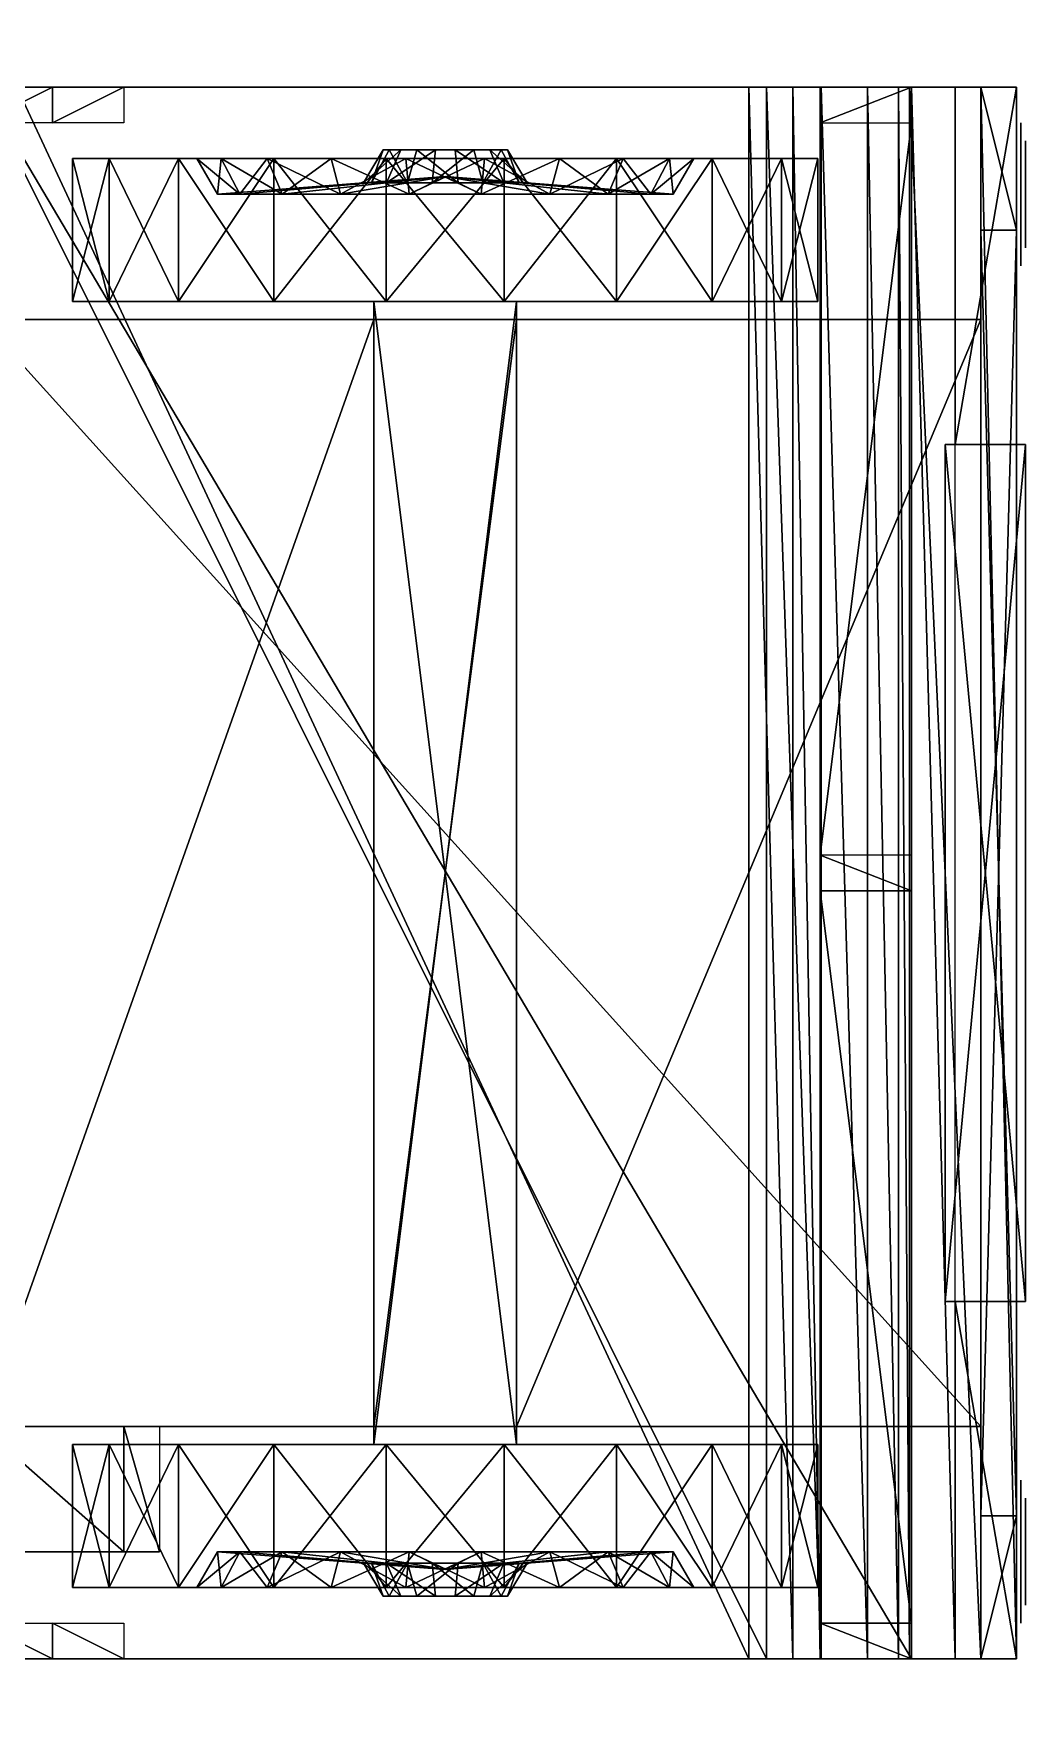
# Model space of a CAD drawing. Extents: x -18.5 to 18.5, y -4 to 4.
# Drawn here: x 13.89 to 18.52, y -3.92 to 3.92 of the extents above; entities that cross this region are included whole.
import ezdxf

# ---------------------------------------------------------------- set-up
doc = ezdxf.new("R2010")
doc.units = 0
doc.header["$MEASUREMENT"] = 0
for name, color, linetype in [('T1-BLACK', 8, 'CONTINUOUS'), ('T1-BODY', 7, 'CONTINUOUS'), ('T1-GLASS', 8, 'CONTINUOUS'), ('T1-HUB', 15, 'CONTINUOUS'), ('T1-LITE', 15, 'CONTINUOUS'), ('T1-ROOF', 7, 'CONTINUOUS'), ('T1-SILV', 15, 'CONTINUOUS'), ('T1-TIRE', 8, 'CONTINUOUS')]:
    doc.layers.add(name, color=color, linetype=linetype)

msp = doc.modelspace()

# ---------------------------------------------------------------- meshes
at = {"layer": 'T1-BLACK'}
mesh = msp.add_polyface(dxfattribs=at)
corners = [(18.5208, -0.0833, 3.3333), (18.5208, -0.0833, 6.1667), (18.5208, -1.8333, 6.1667), (13.6458, 3.6667, 4), (17.3125, 3.6667, 4), (17.3125, -3.6667, 4), (17.5676, 3.6667, 3.9492), (17.5676, -3.6667, 3.9492), (17.7839, 3.6667, 3.8047), (17.7839, -3.6667, 3.8047), (17.9284, 3.6667, 3.5885), (17.9284, -3.6667, 3.5885), (17.9792, 3.6667, 3.3333), (17.9792, -3.6667, 3.3333), (17.9792, 3.6667, 2.5), (17.9792, -3.6667, 2.5), (18.3125, 3.6667, 2.5), (18.3125, -3.6667, 2.5), (16.1458, -2.6667, 2.3333), (16.1458, 2.6667, 2.3333), (15.4792, 2.6667, 2.3333), (16.1458, -2.6667, 1.5), (16.1458, 2.6667, 1.5), (15.4792, -2.6667, 1.5), (15.4792, 2.6667, 1.5), (15.4792, -2.6667, 2.3333), (13.6458, -1.5, 2), (13.6458, 1.5, 2), (13.6458, 1.5, 3.6667), (13.6458, -1.5, 3.6667), (9.9792, -1.5, 2), (12.4792, 2.8333, 2), (12.4792, 2.8333, 2.6667), (12.4792, -2.8333, 2.6667), (18.5208, 1.8333, 6.1667), (18.5208, 0.0833, 6.1667), (18.5208, 0.0833, 3.3333), (18.5208, 1.8333, 3.3333), (12.5625, 2.8333, 1.8333), (12.4792, 2.8333, 2.8333), (12.4792, 2.3333, 2.6994), (12.4792, 1.9673, 2.3333), (12.4792, 1.8333, 1.8333), (12.4792, 1.9673, 1.3333), (12.4792, 2.3333, 0.9673), (12.4792, 2.8333, 0.8333), (12.4792, 3.3333, 0.9673), (12.4792, 3.6993, 1.3333), (12.4792, 3.8333, 1.8333), (12.4792, 3.6993, 2.3333), (12.4792, 3.3333, 2.6994), (11.9792, 2.8333, 1.8333), (11.9792, 2.8333, 2.9167), (11.9792, 2.2917, 2.7715), (11.9792, 1.8952, 2.375), (11.9792, 1.75, 1.8333), (11.9792, 1.8952, 1.2917), (11.9792, 2.2917, 0.8951), (11.9792, 2.8333, 0.75), (11.9792, 3.375, 0.8951), (11.9792, 3.7715, 1.2917), (11.9792, 3.9167, 1.8333), (11.9792, 3.7715, 2.375), (11.9792, 3.375, 2.7715), (18.3125, -2.5833, 4), (18.3125, 2.5833, 4), (13.6458, 2.5833, 4), (16.1458, -2.5833, 1.6667), (16.1458, 2.5833, 1.6667), (18.3125, 2.5833, 1.6667), (15.4792, -2.5833, 2), (15.4792, 2.5833, 2), (13.6458, -2.5833, 2), (13.6458, 2.5833, 2), (13.6458, -2.5833, 4), (17.9886, -3.6667, 7.0833), (17.9886, 3.6667, 7.0833), (13.6458, 3.6667, 7.0833)]
mesh.append_faces([[corners[k] for k in face] for face in [(66, 71, 73)]], dxfattribs={"vtx0": -1})
mesh.append_faces([[corners[k] for k in face] for face in [(73, 72, 74)]], dxfattribs={"vtx0": -1, "vtx1": -1, "vtx2": -1})
mesh.append_faces([[corners[k] for k in face] for face in [(66, 69, 68), (66, 68, 71)]], dxfattribs={"vtx0": -1, "vtx2": -1})
mesh.append_faces([[corners[k] for k in face] for face in [(64, 65, 66), (67, 68, 69), (70, 71, 68), (72, 73, 71), (74, 66, 73)]], dxfattribs={"vtx1": -1, "vtx2": -1})
mesh.append_faces([[corners[k] for k in face] for face in [(0, 1, 2), (3, 4, 5), (4, 6, 7), (6, 8, 9), (8, 10, 11), (10, 12, 13), (12, 14, 15), (14, 16, 17), (18, 19, 20), (21, 22, 19), (23, 24, 22), (25, 20, 24), (26, 27, 28), (28, 29, 26), (27, 26, 30), (31, 32, 33), (34, 35, 36), (36, 37, 34), (38, 39, 40), (38, 40, 41), (38, 41, 42), (38, 42, 43), (38, 43, 44), (38, 44, 45), (38, 45, 46), (38, 46, 47), (38, 47, 48), (38, 48, 49), (38, 49, 50), (38, 50, 39), (51, 52, 53), (51, 53, 54), (51, 54, 55), (51, 55, 56), (51, 56, 57), (51, 57, 58), (51, 58, 59), (51, 59, 60), (51, 60, 61), (51, 61, 62), (51, 62, 63), (51, 63, 52), (66, 65, 69), (75, 76, 77)]], dxfattribs={"vtx2": -1})
mesh = msp.add_polyface(dxfattribs=at)
corners = [(18.5208, -1.8333, 6.1667), (18.5208, -1.8333, 3.3333), (18.5208, -0.0833, 3.3333), (17.3125, -3.6667, 4), (13.6458, -3.6667, 4), (13.6458, 3.6667, 4), (17.5676, -3.6667, 3.9492), (17.3125, 3.6667, 4), (17.7839, -3.6667, 3.8047), (17.5676, 3.6667, 3.9492), (17.9284, -3.6667, 3.5885), (17.7839, 3.6667, 3.8047), (17.9792, -3.6667, 3.3333), (17.9284, 3.6667, 3.5885), (17.9792, -3.6667, 2.5), (17.9792, 3.6667, 3.3333), (18.3125, -3.6667, 2.5), (17.9792, 3.6667, 2.5), (15.4792, 2.6667, 2.3333), (15.4792, -2.6667, 2.3333), (16.1458, -2.6667, 2.3333), (16.1458, 2.6667, 2.3333), (16.1458, -2.6667, 1.5), (16.1458, 2.6667, 1.5), (15.4792, -2.6667, 1.5), (15.4792, 2.6667, 1.5), (12.4792, -2.3333, 2.6994), (12.4792, -2.8333, 2.8333), (12.5625, -2.8333, 1.8333), (12.4792, -1.9673, 2.3333), (12.4792, -1.8333, 1.8333), (12.4792, -1.9673, 1.3333), (12.4792, -2.3333, 0.9673), (12.4792, -2.8333, 0.8333), (12.4792, -3.3333, 0.9673), (12.4792, -3.6994, 1.3333), (12.4792, -3.8333, 1.8333), (12.4792, -3.6994, 2.3333), (12.4792, -3.3333, 2.6994), (11.9792, -1.8952, 2.375), (11.9792, -2.2917, 2.7715), (11.9792, -2.8333, 1.8333), (11.9792, -1.75, 1.8333), (11.9792, -1.8952, 1.2917), (11.9792, -2.2917, 0.8951), (11.9792, -2.8333, 0.75), (11.9792, -3.375, 0.8951), (11.9792, -3.7715, 1.2917), (11.9792, -3.9167, 1.8333), (11.9792, -3.7715, 2.375), (11.9792, -3.375, 2.7715), (11.9792, -2.8333, 2.9167), (12.4792, -2.8333, 2.6667), (12.4792, -2.8333, 2), (12.4792, 2.8333, 2), (13.6458, -2.5833, 4), (13.6458, -2.5833, 3.8333), (13.6458, -3.1667, 3.8333), (13.6458, -3.1667, 4), (14.3125, -2.5833, 3.8333), (14.3125, -3.1667, 3.8333), (14.4792, -2.5833, 4), (14.4792, -3.1667, 4), (13.6458, 2.5833, 4), (18.3125, -2.5833, 4), (18.3125, 2.5833, 1.6667), (18.3125, -2.5833, 1.6667), (16.1458, -2.5833, 1.6667), (16.1458, 2.5833, 1.6667), (15.4792, -2.5833, 2), (15.4792, 2.5833, 2), (13.6458, -2.5833, 2), (13.6458, 3.6667, 7.0833), (13.6458, -3.6667, 7.0833), (17.9886, -3.6667, 7.0833)]
mesh.append_faces([[corners[k] for k in face] for face in [(63, 55, 64), (65, 66, 67), (68, 67, 69), (70, 69, 71)]], dxfattribs={"vtx0": -1, "vtx1": -1, "vtx2": -1})
mesh.append_faces([[corners[k] for k in face] for face in [(71, 69, 55)]], dxfattribs={"vtx1": -1})
mesh.append_faces([[corners[k] for k in face] for face in [(67, 66, 55), (69, 67, 55)]], dxfattribs={"vtx1": -1, "vtx2": -1})
mesh.append_faces([[corners[k] for k in face] for face in [(0, 1, 2), (3, 4, 5), (6, 3, 7), (8, 6, 9), (10, 8, 11), (12, 10, 13), (14, 12, 15), (16, 14, 17), (18, 19, 20), (21, 20, 22), (23, 22, 24), (25, 24, 19), (26, 27, 28), (29, 26, 28), (30, 29, 28), (31, 30, 28), (32, 31, 28), (33, 32, 28), (34, 33, 28), (35, 34, 28), (36, 35, 28), (37, 36, 28), (38, 37, 28), (27, 38, 28), (39, 40, 41), (42, 39, 41), (43, 42, 41), (44, 43, 41), (45, 44, 41), (46, 45, 41), (47, 46, 41), (48, 47, 41), (49, 48, 41), (50, 49, 41), (51, 50, 41), (52, 53, 54), (55, 56, 57), (57, 58, 55), (56, 59, 60), (60, 57, 56), (59, 61, 62), (62, 60, 59), (58, 57, 60), (60, 62, 58), (66, 64, 55), (72, 73, 74)]], dxfattribs={"vtx2": -1})
at = {"layer": 'T1-BODY'}
mesh = msp.add_polyface(dxfattribs=at)
corners = [(13.6458, 3.6667, 4), (13.6458, -3.6667, 4), (17.9886, 3.6667, 7.0833), (18.193, 3.6667, 6.25), (18.193, -3.6667, 6.25), (17.9886, -3.6667, 7.0833), (18.193, -2, 6.25), (18.4792, -2, 5.0833), (18.4792, -3.6667, 5.0833), (18.4792, -2, 3.1667), (18.4792, -3.6667, 3.1667), (18.4792, 3.6667, 3.1667), (18.4792, 3.6667, 2.5), (18.4792, -3.6667, 2.5), (13.6458, -3.5, 4), (13.6458, -3.5, 2.8333), (13.6458, -3.6667, 2.8333), (13.9792, -3.5, 2.8333), (13.9792, -3.6667, 2.8333), (14.3125, -3.5, 4), (14.3125, -3.6667, 4), (13.6458, -3.6667, 7.0833), (13.6458, -3.6667, 5.0833), (18.4792, -3.6667, 4), (17.3125, -3.6667, 4), (17.5676, -3.6667, 3.9493), (17.7839, -3.6667, 3.8047), (17.9284, -3.6667, 3.5885), (17.9792, -3.6667, 3.3333), (17.9792, -3.6667, 2.5), (18.193, 2, 6.25), (18.4792, 2, 5.0833), (18.4792, 3.6667, 5.0833), (18.4792, 2, 3.1667), (13.6458, 3.5, 4), (13.6458, 3.5, 2.8333), (13.6458, 3.6667, 2.8333), (13.9792, 3.5, 2.8333), (13.9792, 3.6667, 2.8333), (14.3125, 3.5, 4), (14.3125, 3.6667, 4), (13.6458, 3.6667, 7.0833), (13.6458, 3.6667, 5.0833), (18.4792, 3.6667, 4), (17.3125, 3.6667, 4), (17.5676, 3.6667, 3.9493), (17.7839, 3.6667, 3.8047), (17.9284, 3.6667, 3.5885), (17.9792, 3.6667, 3.3333), (17.9792, 3.6667, 2.5), (18.3125, -3.6667, 2.5), (18.3125, 3.6667, 2.5)]
mesh.append_faces([[corners[k] for k in face] for face in [(25, 23, 24), (26, 23, 25), (27, 23, 26), (28, 23, 27), (44, 43, 45), (45, 43, 46), (46, 43, 47), (47, 43, 48)]])
mesh.append_faces([[corners[k] for k in face] for face in [(4, 3, 2), (2, 5, 4), (8, 7, 6), (6, 4, 8), (10, 9, 7), (7, 8, 10), (13, 12, 11), (11, 10, 13), (14, 15, 16), (16, 1, 14), (15, 17, 18), (18, 16, 15), (17, 19, 20), (20, 18, 17), (8, 5, 21), (21, 22, 8), (23, 8, 22), (22, 1, 23), (18, 20, 1), (1, 16, 18), (13, 23, 28), (28, 29, 13), (30, 31, 32), (32, 3, 30), (31, 33, 11), (11, 32, 31), (36, 35, 34), (34, 0, 36), (38, 37, 35), (35, 36, 38), (40, 39, 37), (37, 38, 40), (41, 2, 32), (32, 42, 41), (42, 32, 43), (43, 0, 42), (0, 40, 38), (38, 36, 0), (48, 43, 12), (12, 49, 48), (13, 50, 51), (51, 12, 13)]], dxfattribs={"vtx2": -1})
at = {"layer": 'T1-GLASS'}
mesh = msp.add_polyface(dxfattribs=at)
corners = [(17.5625, -0.0833, 8.8333), (17.9886, -0.0833, 7.0833), (17.9886, -3.5, 7.0833), (17.5625, -3.5, 8.8333), (14.9792, -3.6667, 8.8333), (17.0445, -3.6667, 8.8333), (17.4738, -3.6667, 7.0833), (14.9792, -3.6667, 7.0833), (17.5625, 0.0833, 8.8333), (17.9886, 0.0833, 7.0833), (17.9886, 3.5, 7.0833), (17.5625, 3.5, 8.8333), (14.9792, 3.6667, 8.8333), (17.0445, 3.6667, 8.8333), (17.4738, 3.6667, 7.0833), (14.9792, 3.6667, 7.0833)]
mesh.append_faces([[corners[k] for k in face] for face in [(2, 1, 0), (0, 3, 2), (6, 5, 4), (4, 7, 6), (10, 9, 8), (8, 11, 10), (14, 13, 12), (12, 15, 14)]], dxfattribs={"vtx2": -1})
at = {"layer": 'T1-HUB'}
mesh = msp.add_polyface(dxfattribs=at)
corners = [(15.644, 3.1667, 2.8042), (15.3236, 3.1667, 2.7001), (15.2792, 3.3333, 2.7873), (15.6287, 3.3333, 2.9008), (15.0511, 3.1667, 2.5021), (14.9819, 3.3333, 2.5713), (14.8532, 3.1667, 2.2296), (14.766, 3.3333, 2.274), (14.7491, 3.1667, 1.9093), (14.6524, 3.3333, 1.9246), (14.7491, 3.1667, 1.5724), (14.6524, 3.3333, 1.5571), (14.8532, 3.1667, 1.2521), (14.766, 3.3333, 1.2076), (15.0511, 3.1667, 0.9796), (14.9819, 3.3333, 0.9104), (15.3236, 3.1667, 0.7816), (15.2792, 3.3333, 0.6944), (15.644, 3.1667, 0.6775), (15.6287, 3.3333, 0.5808), (15.9961, 3.3333, 0.5808), (15.9808, 3.1667, 2.8042), (15.8124, 3.25, 1.7408), (15.9808, 3.1667, 0.6775), (15.7665, 3.375, 2.0308), (15.6048, 3.375, 1.9485), (15.5388, 3.2201, 2.0144), (15.7519, 3.2201, 2.123), (15.5224, 3.375, 1.7868), (15.4303, 3.2201, 1.8014), (15.5508, 3.375, 1.6075), (15.4677, 3.2201, 1.5652), (15.6791, 3.375, 1.4792), (15.6368, 3.2201, 1.3961), (15.8583, 3.375, 1.4508), (15.8729, 3.2201, 1.3587), (15.8124, 3.375, 1.7408)]
mesh.append_faces([[corners[k] for k in face] for face in [(4, 1, 22), (6, 4, 22), (8, 6, 22), (10, 8, 22), (12, 10, 22), (14, 12, 22), (16, 14, 22), (18, 16, 22), (23, 18, 22), (28, 25, 36), (30, 28, 36), (32, 30, 36), (34, 32, 36)]], dxfattribs={"vtx0": -1, "vtx1": -1, "vtx2": -1})
mesh.append_faces([[corners[k] for k in face] for face in [(1, 0, 22), (25, 24, 36)]], dxfattribs={"vtx0": -1, "vtx2": -1})
mesh.append_faces([[corners[k] for k in face] for face in [(5, 2, 1), (7, 5, 4), (9, 7, 6), (11, 9, 8), (13, 11, 10), (15, 13, 12), (17, 15, 14), (19, 17, 16), (20, 19, 18), (29, 26, 25), (31, 29, 28), (33, 31, 30), (35, 33, 32)]], dxfattribs={"vtx1": -1, "vtx2": -1})
mesh.append_faces([[corners[k] for k in face] for face in [(0, 1, 2), (2, 3, 0), (1, 4, 5), (4, 6, 7), (6, 8, 9), (8, 10, 11), (10, 12, 13), (12, 14, 15), (14, 16, 17), (16, 18, 19), (21, 0, 3), (24, 25, 26), (26, 27, 24), (25, 28, 29), (28, 30, 31), (30, 32, 33), (32, 34, 35)]], dxfattribs={"vtx2": -1})
mesh = msp.add_polyface(dxfattribs=at)
corners = [(15.644, 3.1667, 0.6775), (15.9808, 3.1667, 0.6775), (15.9961, 3.3333, 0.5808), (16.3012, 3.1667, 0.7816), (16.3456, 3.3333, 0.6944), (16.5737, 3.1667, 0.9796), (16.6429, 3.3333, 0.9104), (16.7716, 3.1667, 1.2521), (16.8588, 3.3333, 1.2076), (16.8757, 3.1667, 1.5724), (16.9724, 3.3333, 1.5571), (16.8757, 3.1667, 1.9093), (16.9724, 3.3333, 1.9246), (16.7716, 3.1667, 2.2296), (16.8588, 3.3333, 2.274), (16.5736, 3.1667, 2.5021), (16.6428, 3.3333, 2.5713), (16.3012, 3.1667, 2.7001), (16.3456, 3.3333, 2.7873), (15.9808, 3.1667, 2.8042), (15.9961, 3.3333, 2.9008), (15.6287, 3.3333, 2.9008), (15.8124, 3.25, 1.7408), (15.644, 3.1667, 2.8042), (15.8583, 3.375, 1.4508), (16.02, 3.375, 1.5332), (16.086, 3.2201, 1.4673), (15.8729, 3.2201, 1.3587), (16.1024, 3.375, 1.6949), (16.1945, 3.2201, 1.6803), (16.074, 3.375, 1.8741), (16.1571, 3.2201, 1.9165), (15.9457, 3.375, 2.0025), (15.988, 3.2201, 2.0856), (15.7665, 3.375, 2.0308), (15.7519, 3.2201, 2.123), (15.8124, 3.375, 1.7408)]
mesh.append_faces([[corners[k] for k in face] for face in [(3, 1, 22), (5, 3, 22), (7, 5, 22), (9, 7, 22), (11, 9, 22), (13, 11, 22), (15, 13, 22), (17, 15, 22), (19, 17, 22), (23, 19, 22), (25, 24, 36), (28, 25, 36), (30, 28, 36), (32, 30, 36), (34, 32, 36)]], dxfattribs={"vtx0": -1, "vtx1": -1, "vtx2": -1})
mesh.append_faces([[corners[k] for k in face] for face in [(4, 2, 1), (6, 4, 3), (8, 6, 5), (10, 8, 7), (12, 10, 9), (14, 12, 11), (16, 14, 13), (18, 16, 15), (20, 18, 17), (21, 20, 19), (26, 27, 24), (29, 26, 25), (31, 29, 28), (33, 31, 30), (35, 33, 32)]], dxfattribs={"vtx1": -1, "vtx2": -1})
mesh.append_faces([[corners[k] for k in face] for face in [(0, 1, 2), (1, 3, 4), (3, 5, 6), (5, 7, 8), (7, 9, 10), (9, 11, 12), (11, 13, 14), (13, 15, 16), (15, 17, 18), (17, 19, 20), (24, 25, 26), (25, 28, 29), (28, 30, 31), (30, 32, 33), (32, 34, 35)]], dxfattribs={"vtx2": -1})
mesh = msp.add_polyface(dxfattribs=at)
corners = [(15.2792, -3.3333, 2.7873), (15.3236, -3.1667, 2.7001), (15.644, -3.1667, 2.8042), (15.6287, -3.3333, 2.9008), (14.9819, -3.3333, 2.5713), (15.0511, -3.1667, 2.5021), (14.766, -3.3333, 2.274), (14.8532, -3.1667, 2.2296), (14.6524, -3.3333, 1.9246), (14.7491, -3.1667, 1.9093), (14.6524, -3.3333, 1.5571), (14.7491, -3.1667, 1.5724), (14.766, -3.3333, 1.2076), (14.8532, -3.1667, 1.2521), (14.9819, -3.3333, 0.9104), (15.0511, -3.1667, 0.9796), (15.2792, -3.3333, 0.6944), (15.3236, -3.1667, 0.7816), (15.6287, -3.3333, 0.5808), (15.644, -3.1667, 0.6775), (15.9961, -3.3333, 0.5808), (15.9808, -3.1667, 2.8042), (15.8124, -3.25, 1.7408), (15.9808, -3.1667, 0.6775), (15.5388, -3.22, 2.0144), (15.6048, -3.375, 1.9485), (15.7665, -3.375, 2.0308), (15.7519, -3.22, 2.123), (15.4303, -3.22, 1.8014), (15.5224, -3.375, 1.7868), (15.4677, -3.22, 1.5652), (15.5508, -3.375, 1.6075), (15.6368, -3.22, 1.3961), (15.6791, -3.375, 1.4792), (15.8729, -3.22, 1.3587), (15.8583, -3.375, 1.4508), (15.8124, -3.375, 1.7408)]
mesh.append_faces([[corners[k] for k in face] for face in [(22, 1, 5), (22, 5, 7), (22, 7, 9), (22, 9, 11), (22, 11, 13), (22, 13, 15), (22, 15, 17), (22, 17, 19), (22, 19, 23), (36, 25, 29), (36, 29, 31), (36, 31, 33), (36, 33, 35)]], dxfattribs={"vtx0": -1, "vtx1": -1, "vtx2": -1})
mesh.append_faces([[corners[k] for k in face] for face in [(1, 0, 4), (5, 4, 6), (7, 6, 8), (9, 8, 10), (11, 10, 12), (13, 12, 14), (15, 14, 16), (17, 16, 18), (19, 18, 20), (25, 24, 28), (29, 28, 30), (31, 30, 32), (33, 32, 34)]], dxfattribs={"vtx0": -1, "vtx2": -1})
mesh.append_faces([[corners[k] for k in face] for face in [(22, 2, 1), (36, 26, 25)]], dxfattribs={"vtx1": -1, "vtx2": -1})
mesh.append_faces([[corners[k] for k in face] for face in [(0, 1, 2), (2, 3, 0), (4, 5, 1), (6, 7, 5), (8, 9, 7), (10, 11, 9), (12, 13, 11), (14, 15, 13), (16, 17, 15), (18, 19, 17), (3, 2, 21), (24, 25, 26), (26, 27, 24), (28, 29, 25), (30, 31, 29), (32, 33, 31), (34, 35, 33)]], dxfattribs={"vtx2": -1})
mesh = msp.add_polyface(dxfattribs=at)
corners = [(15.9961, -3.3333, 0.5808), (15.9808, -3.1667, 0.6775), (15.644, -3.1667, 0.6775), (16.3456, -3.3333, 0.6944), (16.3012, -3.1667, 0.7816), (16.6429, -3.3333, 0.9104), (16.5737, -3.1667, 0.9796), (16.8588, -3.3333, 1.2076), (16.7716, -3.1667, 1.2521), (16.9724, -3.3333, 1.5571), (16.8757, -3.1667, 1.5724), (16.9724, -3.3333, 1.9246), (16.8757, -3.1667, 1.9093), (16.8588, -3.3333, 2.274), (16.7716, -3.1667, 2.2296), (16.6428, -3.3333, 2.5713), (16.5736, -3.1667, 2.5021), (16.3456, -3.3333, 2.7873), (16.3012, -3.1667, 2.7001), (15.9961, -3.3333, 2.9008), (15.9808, -3.1667, 2.8042), (15.6287, -3.3333, 2.9008), (15.8124, -3.25, 1.7408), (15.644, -3.1667, 2.8042), (16.086, -3.22, 1.4673), (16.02, -3.375, 1.5332), (15.8583, -3.375, 1.4508), (15.8729, -3.22, 1.3587), (16.1945, -3.22, 1.6803), (16.1024, -3.375, 1.6949), (16.1571, -3.22, 1.9165), (16.074, -3.375, 1.8741), (15.988, -3.22, 2.0856), (15.9457, -3.375, 2.0025), (15.7519, -3.22, 2.123), (15.7665, -3.375, 2.0308), (15.8124, -3.375, 1.7408)]
mesh.append_faces([[corners[k] for k in face] for face in [(22, 1, 4), (22, 4, 6), (22, 6, 8), (22, 8, 10), (22, 10, 12), (22, 12, 14), (22, 14, 16), (22, 16, 18), (22, 18, 20), (22, 20, 23), (36, 26, 25), (36, 25, 29), (36, 29, 31), (36, 31, 33), (36, 33, 35)]], dxfattribs={"vtx0": -1, "vtx1": -1, "vtx2": -1})
mesh.append_faces([[corners[k] for k in face] for face in [(1, 0, 3), (4, 3, 5), (6, 5, 7), (8, 7, 9), (10, 9, 11), (12, 11, 13), (14, 13, 15), (16, 15, 17), (18, 17, 19), (20, 19, 21), (26, 27, 24), (25, 24, 28), (29, 28, 30), (31, 30, 32), (33, 32, 34)]], dxfattribs={"vtx0": -1, "vtx2": -1})
mesh.append_faces([[corners[k] for k in face] for face in [(0, 1, 2), (3, 4, 1), (5, 6, 4), (7, 8, 6), (9, 10, 8), (11, 12, 10), (13, 14, 12), (15, 16, 14), (17, 18, 16), (19, 20, 18), (24, 25, 26), (28, 29, 25), (30, 31, 29), (32, 33, 31), (34, 35, 33)]], dxfattribs={"vtx2": -1})
at = {"layer": 'T1-LITE'}
mesh = msp.add_polyface(dxfattribs=at)
corners = [(18.5208, -2.9502, 3.625), (18.5208, -3.0417, 3.7165), (18.5208, -3.1667, 3.75), (18.5208, -3.2917, 3.7165), (18.5208, -3.3832, 3.625), (18.5208, -3.4167, 3.5), (18.5208, -3.3832, 3.375), (18.5208, -3.2917, 3.2835), (18.5208, -3.1667, 3.25), (18.5208, -3.0417, 3.2835), (18.5208, -2.9502, 3.375), (18.5208, -2.9167, 3.5), (18.5208, 2.9502, 3.625), (18.5208, 3.0417, 3.7165), (18.5208, 3.1667, 3.75), (18.5208, 3.2917, 3.7165), (18.5208, 3.3832, 3.625), (18.5208, 3.4167, 3.5), (18.5208, 3.3832, 3.375), (18.5208, 3.2917, 3.2835), (18.5208, 3.1667, 3.25), (18.5208, 3.0417, 3.2835), (18.5208, 2.9502, 3.375), (18.5208, 2.9167, 3.5)]
mesh.append_faces([[corners[k] for k in face] for face in [(0, 10, 11)]], dxfattribs={"vtx0": -1})
mesh.append_faces([[corners[k] for k in face] for face in [(0, 2, 3), (0, 3, 4), (0, 4, 5), (0, 5, 6), (0, 6, 7), (0, 7, 8), (0, 8, 9), (0, 9, 10)]], dxfattribs={"vtx0": -1, "vtx2": -1})
mesh.append_faces([[corners[k] for k in face] for face in [(23, 22, 12)]], dxfattribs={"vtx1": -1})
mesh.append_faces([[corners[k] for k in face] for face in [(15, 14, 12), (16, 15, 12), (17, 16, 12), (18, 17, 12), (19, 18, 12), (20, 19, 12), (21, 20, 12), (22, 21, 12)]], dxfattribs={"vtx1": -1, "vtx2": -1})
mesh.append_faces([[corners[k] for k in face] for face in [(0, 1, 2), (14, 13, 12)]], dxfattribs={"vtx2": -1})
at = {"layer": 'T1-ROOF'}
mesh = msp.add_polyface(dxfattribs=at)
corners = [(13.6458, 3.6667, 4), (13.6458, 3.6667, 9.3333), (13.6458, -3.6667, 9.3334), (13.6458, -3.6667, 4), (13.8125, 3.6667, 9.5), (13.8125, -3.6667, 9.5), (17.2292, 3.6667, 9.5), (17.2292, -3.6667, 9.5), (17.4355, 3.6667, 9.3381), (17.4355, -3.6667, 9.3382), (17.5625, 3.6667, 8.8333), (17.5625, -3.6667, 8.8334), (17.9886, 3.6667, 7.0833), (17.9886, -3.6667, 7.0833), (17.0445, -3.6667, 8.8333), (14.9792, -3.6667, 8.8334), (14.9792, -3.6667, 7.0833), (13.6458, -3.6667, 7.0833), (17.4738, -3.6667, 7.0833), (17.5625, -3.5, 8.8333), (17.9886, -3.5, 7.0833), (17.0445, 3.6667, 8.8333), (14.9792, 3.6667, 8.8333), (14.9792, 3.6667, 7.0833), (13.6458, 3.6667, 7.0833), (17.4738, 3.6667, 7.0833), (17.5625, 3.5, 8.8334), (17.9886, 3.5, 7.0833)]
mesh.append_faces([[corners[k] for k in face] for face in [(2, 15, 5), (9, 7, 14), (14, 11, 9), (4, 22, 1), (21, 6, 8), (8, 10, 21)]])
mesh.append_faces([[corners[k] for k in face] for face in [(2, 1, 0), (0, 3, 2), (5, 4, 1), (1, 2, 5), (7, 6, 4), (4, 5, 7), (9, 8, 6), (6, 7, 9), (11, 10, 8), (8, 9, 11), (14, 7, 5), (5, 15, 14), (16, 15, 2), (2, 17, 16), (13, 11, 14), (14, 18, 13), (13, 20, 19), (19, 11, 13), (4, 6, 21), (21, 22, 4), (1, 22, 23), (23, 24, 1), (21, 10, 12), (12, 25, 21), (26, 27, 12), (12, 10, 26)]], dxfattribs={"vtx2": -1})
at = {"layer": 'T1-SILV'}
mesh = msp.add_polyface(dxfattribs=at)
corners = [(17.5625, 0.0833, 8.8333), (17.9886, 0.0833, 7.0833), (17.9886, -0.0833, 7.0833), (17.5625, -0.0833, 8.8334), (18.3125, -3.6667, 2.5), (18.3125, 3.6667, 2.5), (18.3125, 3.6667, 1.8333), (18.3125, -3.6667, 1.8333), (18.3125, 3, 2.5), (18.3125, -3, 2.5), (18.3125, -3, 1.3333), (18.3125, 3, 1.3333), (18.4792, -3, 1.8333), (18.4792, -3, 2.5), (18.4792, -3, 1.3333), (18.4792, 3, 2.5), (18.4792, 3, 1.3333), (18.5, -3.5, 3.8333), (18.5, -2.8333, 3.8333), (18.5, -2.8333, 3.1667), (18.5, -3.5, 3.1667), (18.1458, -2, 6.3333), (18.1458, 2, 6.3333), (18.5208, 2, 6.3333), (18.5208, -2, 6.3333), (18.1458, 2, 3.1667), (18.1458, -2, 3.1667), (18.5208, -2, 3.1667), (18.5208, 2, 3.1667), (12.6458, -2.8333, 4.6667), (12.9792, -2.8333, 4.6667), (12.9792, -2.8333, 4.319), (12.6458, -3.1667, 4.6667), (12.9792, -3.1667, 4.6667), (12.9792, -3.1667, 4.319), (13.1315, -2.8333, 4.1667), (13.6458, -2.8333, 4.1667), (13.6458, -2.8333, 3.8333), (13.1315, -3.1667, 4.1667), (13.6458, -3.1667, 4.1667), (13.6458, -3.1667, 3.8333), (12.9935, -2.8333, 3.8333), (12.9935, -3.1667, 3.8333), (12.6458, -2.8333, 4.181), (12.6458, -3.1667, 4.181), (12.5768, -3.2357, 4.6667), (12.8125, -3.3333, 4.6667), (13.0482, -3.2357, 4.6667), (13.1458, -3, 4.6667), (13.0482, -2.7643, 4.6667), (12.8125, -2.6667, 4.6667), (12.5768, -2.7643, 4.6667), (12.4792, -3, 4.6667), (12.5768, -3.2357, 9), (12.8125, -3.3333, 9), (13.0482, -3.2357, 9), (13.1458, -3, 9), (13.0482, -2.7643, 9), (12.8125, -2.6667, 9), (12.5768, -2.7643, 9), (12.4792, -3, 9), (12.6458, -3, 9), (12.6947, -3.1178, 9), (12.6947, -3.1178, 13.4167), (12.6458, -3, 13.4167), (12.8125, -3.1667, 9), (12.8125, -3.1667, 13.4167), (12.9303, -3.1178, 9), (12.9303, -3.1178, 13.4167), (12.9792, -3, 9), (12.9792, -3, 13.4167), (12.9303, -2.8822, 9), (12.9303, -2.8822, 13.4167), (12.8125, -2.8333, 9), (12.8125, -2.8333, 13.4167), (12.6947, -2.8822, 9), (12.6947, -2.8822, 13.4167), (18.4792, 3, 1.8333), (18.5, 3.5, 3.8333), (18.5, 2.8333, 3.8333), (18.5, 2.8333, 3.1667), (18.5, 3.5, 3.1667), (18.5208, -1.8333, 3.1667), (18.5208, -1.8333, 6.3333), (18.5208, 1.8333, 3.1667), (18.5208, 1.8333, 6.3333), (18.5208, -1.8333, 3.3333), (18.5208, 1.8333, 3.3333), (18.5208, -1.8333, 6.1667), (18.5208, 1.8333, 6.1667), (18.5208, 0.0833, 3.3333), (18.5208, -0.0833, 3.3333), (18.5208, -0.0833, 6.1667), (18.5208, 0.0833, 6.1667)]
mesh.append_faces([[corners[k] for k in face] for face in [(7, 14, 12), (13, 9, 4), (7, 10, 14), (77, 16, 6), (5, 8, 15), (16, 11, 6)]])
mesh.append_faces([[corners[k] for k in face] for face in [(53, 59, 60)]], dxfattribs={"vtx0": -1})
mesh.append_faces([[corners[k] for k in face] for face in [(35, 37, 41), (35, 41, 43), (34, 32, 44), (43, 31, 35), (53, 55, 56), (53, 56, 57), (53, 57, 58), (53, 58, 59)]], dxfattribs={"vtx0": -1, "vtx2": -1})
mesh.append_faces([[corners[k] for k in face] for face in [(52, 51, 45)]], dxfattribs={"vtx1": -1})
mesh.append_faces([[corners[k] for k in face] for face in [(42, 40, 38), (44, 42, 38), (43, 29, 31), (38, 34, 44), (48, 47, 45), (49, 48, 45), (50, 49, 45), (51, 50, 45)]], dxfattribs={"vtx1": -1, "vtx2": -1})
mesh.append_faces([[corners[k] for k in face] for face in [(2, 1, 0), (0, 3, 2), (4, 5, 6), (6, 7, 4), (10, 9, 8), (8, 11, 10), (4, 7, 12), (12, 13, 4), (15, 8, 9), (9, 13, 15), (14, 10, 11), (11, 16, 14), (19, 18, 17), (17, 20, 19), (23, 22, 21), (21, 24, 23), (27, 26, 25), (25, 28, 27), (24, 21, 26), (26, 27, 24), (29, 30, 31), (34, 33, 32), (33, 30, 29), (29, 32, 33), (34, 31, 30), (30, 33, 34), (35, 36, 37), (40, 39, 38), (39, 36, 35), (35, 38, 39), (40, 37, 36), (36, 39, 40), (42, 41, 37), (37, 40, 42), (44, 43, 41), (41, 42, 44), (32, 29, 43), (43, 44, 32), (38, 35, 31), (31, 34, 38), (47, 46, 45), (53, 54, 55), (52, 45, 53), (53, 60, 52), (45, 46, 54), (54, 53, 45), (46, 47, 55), (55, 54, 46), (47, 48, 56), (56, 55, 47), (48, 49, 57), (57, 56, 48), (49, 50, 58), (58, 57, 49), (50, 51, 59), (59, 58, 50), (51, 52, 60), (60, 59, 51), (61, 62, 63), (63, 64, 61), (62, 65, 66), (66, 63, 62), (65, 67, 68), (68, 66, 65), (67, 69, 70), (70, 68, 67), (69, 71, 72), (72, 70, 69), (71, 73, 74), (74, 72, 71), (73, 75, 76), (76, 74, 73), (75, 61, 64), (64, 76, 75), (77, 6, 5), (5, 15, 77), (78, 79, 80), (80, 81, 78), (25, 22, 23), (23, 28, 25), (13, 14, 16), (16, 15, 13), (27, 82, 83), (83, 24, 27), (85, 84, 28), (28, 23, 85), (86, 82, 84), (84, 87, 86), (88, 89, 85), (85, 83, 88), (92, 91, 90), (90, 93, 92)]], dxfattribs={"vtx2": -1})
at = {"layer": 'T1-TIRE'}
mesh = msp.add_polyface(dxfattribs=at)
corners = [(7.1184, 2.6667, 1.4504), (7.1184, 2.6667, 1.9961), (7.1184, 1.8333, 1.9961), (7.1184, 1.8333, 1.4504), (7.1184, 3.6667, 1.4504), (7.1184, 3.6667, 1.9961), (7.1184, 2.8333, 1.9961), (7.1184, 2.8333, 1.4504), (14.5672, 3.3333, 2.9855), (14.2433, 3.3333, 2.5398), (14.2434, 2.6667, 2.5398), (14.5672, 2.6667, 2.9855), (14.0731, 3.3333, 2.0158), (14.0731, 2.6667, 2.0158), (14.0731, 3.3333, 1.4648), (14.0731, 2.6667, 1.4648), (14.2433, 3.3333, 0.9407), (14.2433, 2.6667, 0.9407), (14.5672, 3.3333, 0.495), (14.5672, 2.6667, 0.495), (14.7664, 3.3333, 2.2733), (14.6529, 3.3333, 1.9239), (14.6529, 3.3333, 1.5566), (7.1184, -1.8333, 1.4504), (7.1184, -2.6667, 1.4504), (6.9498, -2.6667, 0.9314), (7.1184, -1.8333, 1.9961), (7.1184, -2.6667, 1.9961), (7.1184, -2.8333, 1.4504), (7.1184, -3.6667, 1.4504), (6.9498, -3.6667, 0.9314), (7.1184, -2.8333, 1.9961), (7.1184, -3.6667, 1.9961), (14.2434, -2.6667, 2.5398), (14.2433, -3.3333, 2.5398), (14.5672, -3.3333, 2.9855), (14.0731, -2.6667, 2.0158), (14.0731, -3.3333, 2.0158), (14.0731, -2.6667, 1.4648), (14.0731, -3.3333, 1.4648), (14.2433, -2.6667, 0.9407), (14.2433, -3.3333, 0.9407), (14.5672, -2.6667, 0.495), (14.5672, -3.3333, 0.495), (14.7664, -3.3333, 2.2733), (14.6529, -3.3333, 1.9239), (14.6529, -3.3333, 1.5566)]
mesh.append_faces([[corners[k] for k in face] for face in [(2, 3, 0), (6, 7, 4), (10, 11, 8), (13, 10, 9), (15, 13, 12), (17, 15, 14), (19, 17, 16), (12, 9, 20), (14, 12, 21), (16, 14, 22), (24, 23, 26), (29, 28, 31), (34, 33, 36), (37, 36, 38), (39, 38, 40), (41, 40, 42), (44, 34, 37), (45, 37, 39), (46, 39, 41)]], dxfattribs={"vtx0": -1, "vtx1": -1, "vtx2": -1})
mesh.append_faces([[corners[k] for k in face] for face in [(0, 1, 2), (4, 5, 6), (8, 9, 10), (9, 12, 13), (12, 14, 15), (14, 16, 17), (16, 18, 19), (23, 24, 25), (26, 27, 24), (28, 29, 30), (31, 32, 29), (33, 34, 35), (36, 37, 34), (38, 39, 37), (40, 41, 39), (42, 43, 41)]], dxfattribs={"vtx2": -1})
mesh = msp.add_polyface(dxfattribs=at)
corners = [(14.5672, 2.6667, 2.9855), (14.2434, 2.6667, 2.5398), (15.8125, 2.6667, 1.7403), (14.0731, 2.6667, 2.0158), (14.0731, 2.6667, 1.4648), (14.2433, 2.6667, 0.9407), (14.5672, 2.6667, 0.495), (15.013, 3.3333, 3.3094), (14.5672, 3.3333, 2.9855), (15.013, 2.6667, 3.3094), (14.5672, 3.3333, 0.495), (15.013, 3.3333, 0.1711), (15.013, 2.6667, 0.1711), (14.9823, 3.3333, 2.5704), (14.7664, 3.3333, 2.2733), (14.2433, 3.3333, 2.5398), (14.6529, 3.3333, 1.9239), (14.0731, 3.3333, 2.0158), (14.6529, 3.3333, 1.5566), (14.0731, 3.3333, 1.4648), (14.7664, 3.3333, 1.2072), (14.2433, 3.3333, 0.9407), (14.9823, 3.3333, 0.9101), (15.8125, -2.6667, 1.7403), (14.2434, -2.6667, 2.5398), (14.5672, -2.6667, 2.9855), (14.0731, -2.6667, 2.0158), (14.0731, -2.6667, 1.4648), (14.2433, -2.6667, 0.9407), (14.5672, -2.6667, 0.495), (14.5672, -3.3333, 2.9855), (15.013, -3.3333, 3.3094), (15.013, -2.6667, 3.3094), (15.013, -2.6667, 0.1711), (15.013, -3.3333, 0.1711), (14.5672, -3.3333, 0.495), (14.2433, -3.3333, 2.5398), (14.7664, -3.3333, 2.2733), (14.9823, -3.3333, 2.5704), (14.0731, -3.3333, 2.0158), (14.6529, -3.3333, 1.9239), (14.0731, -3.3333, 1.4648), (14.6529, -3.3333, 1.5566), (14.2433, -3.3333, 0.9407), (14.7664, -3.3333, 1.2072), (14.9823, -3.3333, 0.9101)]
mesh.append_faces([[corners[k] for k in face] for face in [(0, 1, 2), (1, 3, 2), (3, 4, 2), (4, 5, 2), (5, 6, 2), (23, 24, 25), (23, 26, 24), (23, 27, 26), (23, 28, 27), (23, 29, 28)]])
mesh.append_faces([[corners[k] for k in face] for face in [(0, 9, 7), (12, 6, 10), (15, 8, 13), (10, 21, 20), (11, 10, 22), (31, 32, 25), (30, 25, 24), (35, 29, 33), (38, 30, 36), (44, 43, 35), (45, 35, 34)]], dxfattribs={"vtx0": -1, "vtx1": -1, "vtx2": -1})
mesh.append_faces([[corners[k] for k in face] for face in [(7, 8, 0), (10, 11, 12), (13, 14, 15), (14, 16, 17), (16, 18, 19), (18, 20, 21), (20, 22, 10), (25, 30, 31), (33, 34, 35), (36, 37, 38), (39, 40, 37), (41, 42, 40), (43, 44, 42), (35, 45, 44)]], dxfattribs={"vtx2": -1})
mesh = msp.add_polyface(dxfattribs=at)
corners = [(15.537, 2.6667, 3.4797), (15.013, 2.6667, 3.3094), (15.8125, 2.6667, 1.7403), (14.5672, 2.6667, 2.9855), (14.5672, 2.6667, 0.495), (15.013, 2.6667, 0.1711), (15.537, 2.6667, 0.0008), (16.088, 2.6667, 0.0009), (16.612, 2.6667, 0.1711), (16.612, 2.6667, 3.3094), (16.088, 2.6667, 3.4797), (15.537, 3.3333, 3.4797), (15.013, 3.3333, 3.3094), (15.013, 3.3333, 0.1711), (15.537, 3.3333, 0.0008), (16.088, 3.3333, 0.0008), (16.612, 3.3333, 0.1711), (16.612, 3.3333, 3.3094), (16.088, 3.3333, 3.4797), (15.6288, 3.3333, 2.8999), (15.2795, 3.3333, 2.7864), (14.9823, 3.3333, 2.5704), (14.5672, 3.3333, 2.9855), (14.9823, 3.3333, 0.9101), (15.2795, 3.3333, 0.6942), (15.6288, 3.3333, 0.5806), (15.9962, 3.3333, 0.5807), (16.3455, 3.3333, 0.6942), (16.3455, 3.3333, 2.7864), (15.9962, 3.3333, 2.8999)]
mesh.append_faces([[corners[k] for k in face] for face in [(0, 1, 2), (1, 3, 2), (4, 5, 2), (5, 6, 2), (6, 7, 2), (7, 8, 2), (9, 10, 2), (10, 0, 2)]])
mesh.append_faces([[corners[k] for k in face] for face in [(6, 5, 13), (7, 6, 14), (8, 7, 15), (10, 9, 17), (0, 10, 18), (22, 12, 20), (14, 13, 24), (15, 14, 25), (16, 15, 26), (18, 17, 28), (11, 18, 29)]], dxfattribs={"vtx0": -1, "vtx1": -1, "vtx2": -1})
mesh.append_faces([[corners[k] for k in face] for face in [(1, 0, 11), (12, 11, 19)]], dxfattribs={"vtx0": -1, "vtx2": -1})
mesh.append_faces([[corners[k] for k in face] for face in [(11, 12, 1), (13, 14, 6), (14, 15, 7), (15, 16, 8), (17, 18, 10), (18, 11, 0), (19, 20, 12), (20, 21, 22), (23, 24, 13), (24, 25, 14), (25, 26, 15), (26, 27, 16), (28, 29, 18), (29, 19, 11)]], dxfattribs={"vtx2": -1})
mesh = msp.add_polyface(dxfattribs=at)
corners = [(16.612, 2.6667, 0.1711), (17.0578, 2.6667, 0.495), (15.8125, 2.6667, 1.7403), (17.3816, 2.6667, 0.9407), (17.5519, 2.6667, 1.4648), (17.5519, 2.6667, 2.0158), (17.3816, 2.6667, 2.5398), (17.0578, 2.6667, 2.9855), (16.612, 2.6667, 3.3094), (16.612, 3.3333, 0.1711), (17.0578, 3.3333, 0.495), (17.3816, 3.3333, 0.9407), (17.5519, 3.3333, 1.4648), (17.5519, 3.3333, 2.0158), (17.3816, 3.3333, 2.5398), (17.0578, 3.3333, 2.9855), (16.612, 3.3333, 3.3094), (16.3455, 3.3333, 0.6942), (16.6427, 3.3333, 0.9101), (16.8586, 3.3333, 1.2072), (16.9721, 3.3333, 1.5566), (16.9721, 3.3333, 1.9239), (16.8586, 3.3333, 2.2733), (16.6427, 3.3333, 2.5704), (16.3455, 3.3333, 2.7864)]
mesh.append_faces([[corners[k] for k in face] for face in [(0, 1, 2), (1, 3, 2), (3, 4, 2), (4, 5, 2), (5, 6, 2), (6, 7, 2), (7, 8, 2)]])
mesh.append_faces([[corners[k] for k in face] for face in [(1, 0, 9), (3, 1, 10), (4, 3, 11), (5, 4, 12), (6, 5, 13), (7, 6, 14), (8, 7, 15), (10, 9, 17), (11, 10, 18), (12, 11, 19), (13, 12, 20), (14, 13, 21), (15, 14, 22), (16, 15, 23)]], dxfattribs={"vtx0": -1, "vtx1": -1, "vtx2": -1})
mesh.append_faces([[corners[k] for k in face] for face in [(9, 10, 1), (10, 11, 3), (11, 12, 4), (12, 13, 5), (13, 14, 6), (14, 15, 7), (15, 16, 8), (17, 18, 10), (18, 19, 11), (19, 20, 12), (20, 21, 13), (21, 22, 14), (22, 23, 15), (23, 24, 16)]], dxfattribs={"vtx2": -1})
mesh = msp.add_polyface(dxfattribs=at)
corners = [(15.8125, -2.6667, 1.7403), (15.013, -2.6667, 3.3094), (15.537, -2.6667, 3.4797), (14.5672, -2.6667, 2.9855), (15.013, -2.6667, 0.1711), (14.5672, -2.6667, 0.495), (15.537, -2.6667, 0.0008), (16.088, -2.6667, 0.0009), (16.612, -2.6667, 0.1711), (16.088, -2.6667, 3.4797), (16.612, -2.6667, 3.3094), (15.013, -3.3333, 3.3094), (15.537, -3.3333, 3.4797), (15.537, -3.3333, 0.0009), (15.013, -3.3333, 0.1711), (16.088, -3.3333, 0.0009), (16.612, -3.3333, 0.1711), (16.088, -3.3333, 3.4797), (16.612, -3.3333, 3.3094), (15.2795, -3.3333, 2.7864), (15.6288, -3.3333, 2.8999), (14.5672, -3.3333, 2.9855), (14.9823, -3.3333, 2.5704), (15.2795, -3.3333, 0.6942), (14.9823, -3.3333, 0.9101), (15.6288, -3.3333, 0.5806), (15.9962, -3.3333, 0.5807), (16.3455, -3.3333, 0.6942), (15.9962, -3.3333, 2.8999), (16.3455, -3.3333, 2.7864)]
mesh.append_faces([[corners[k] for k in face] for face in [(0, 1, 2), (0, 3, 1), (0, 4, 5), (0, 6, 4), (0, 7, 6), (0, 8, 7), (0, 9, 10), (0, 2, 9)]])
mesh.append_faces([[corners[k] for k in face] for face in [(14, 4, 6), (13, 6, 7), (15, 7, 8), (18, 10, 9), (17, 9, 2), (19, 11, 21), (23, 14, 13), (25, 13, 15), (26, 15, 16), (29, 18, 17), (28, 17, 12)]], dxfattribs={"vtx0": -1, "vtx1": -1, "vtx2": -1})
mesh.append_faces([[corners[k] for k in face] for face in [(12, 2, 1), (20, 12, 11)]], dxfattribs={"vtx1": -1, "vtx2": -1})
mesh.append_faces([[corners[k] for k in face] for face in [(1, 11, 12), (6, 13, 14), (7, 15, 13), (8, 16, 15), (9, 17, 18), (2, 12, 17), (11, 19, 20), (21, 22, 19), (14, 23, 24), (13, 25, 23), (15, 26, 25), (16, 27, 26), (17, 28, 29), (12, 20, 28)]], dxfattribs={"vtx2": -1})
mesh = msp.add_polyface(dxfattribs=at)
corners = [(15.8125, -2.6667, 1.7403), (17.0578, -2.6667, 0.495), (16.612, -2.6667, 0.1711), (17.3816, -2.6667, 0.9407), (17.5519, -2.6667, 1.4648), (17.5519, -2.6667, 2.0158), (17.3816, -2.6667, 2.5398), (17.0578, -2.6667, 2.9855), (16.612, -2.6667, 3.3094), (17.0578, -3.3333, 0.495), (16.612, -3.3333, 0.1711), (17.3816, -3.3333, 0.9407), (17.5519, -3.3333, 1.4648), (17.5519, -3.3333, 2.0158), (17.3816, -3.3333, 2.5398), (17.0578, -3.3333, 2.9855), (16.612, -3.3333, 3.3094), (16.6427, -3.3333, 0.9101), (16.3455, -3.3333, 0.6942), (16.8586, -3.3333, 1.2072), (16.9721, -3.3333, 1.5566), (16.9721, -3.3333, 1.9239), (16.8586, -3.3333, 2.2733), (16.6427, -3.3333, 2.5704), (16.3455, -3.3333, 2.7864)]
mesh.append_faces([[corners[k] for k in face] for face in [(0, 1, 2), (0, 3, 1), (0, 4, 3), (0, 5, 4), (0, 6, 5), (0, 7, 6), (0, 8, 7)]])
mesh.append_faces([[corners[k] for k in face] for face in [(10, 2, 1), (9, 1, 3), (11, 3, 4), (12, 4, 5), (13, 5, 6), (14, 6, 7), (15, 7, 8), (18, 10, 9), (17, 9, 11), (19, 11, 12), (20, 12, 13), (21, 13, 14), (22, 14, 15), (23, 15, 16)]], dxfattribs={"vtx0": -1, "vtx1": -1, "vtx2": -1})
mesh.append_faces([[corners[k] for k in face] for face in [(1, 9, 10), (3, 11, 9), (4, 12, 11), (5, 13, 12), (6, 14, 13), (7, 15, 14), (8, 16, 15), (9, 17, 18), (11, 19, 17), (12, 20, 19), (13, 21, 20), (14, 22, 21), (15, 23, 22), (16, 24, 23)]], dxfattribs={"vtx2": -1})

doc.saveas('drawing.dxf')
